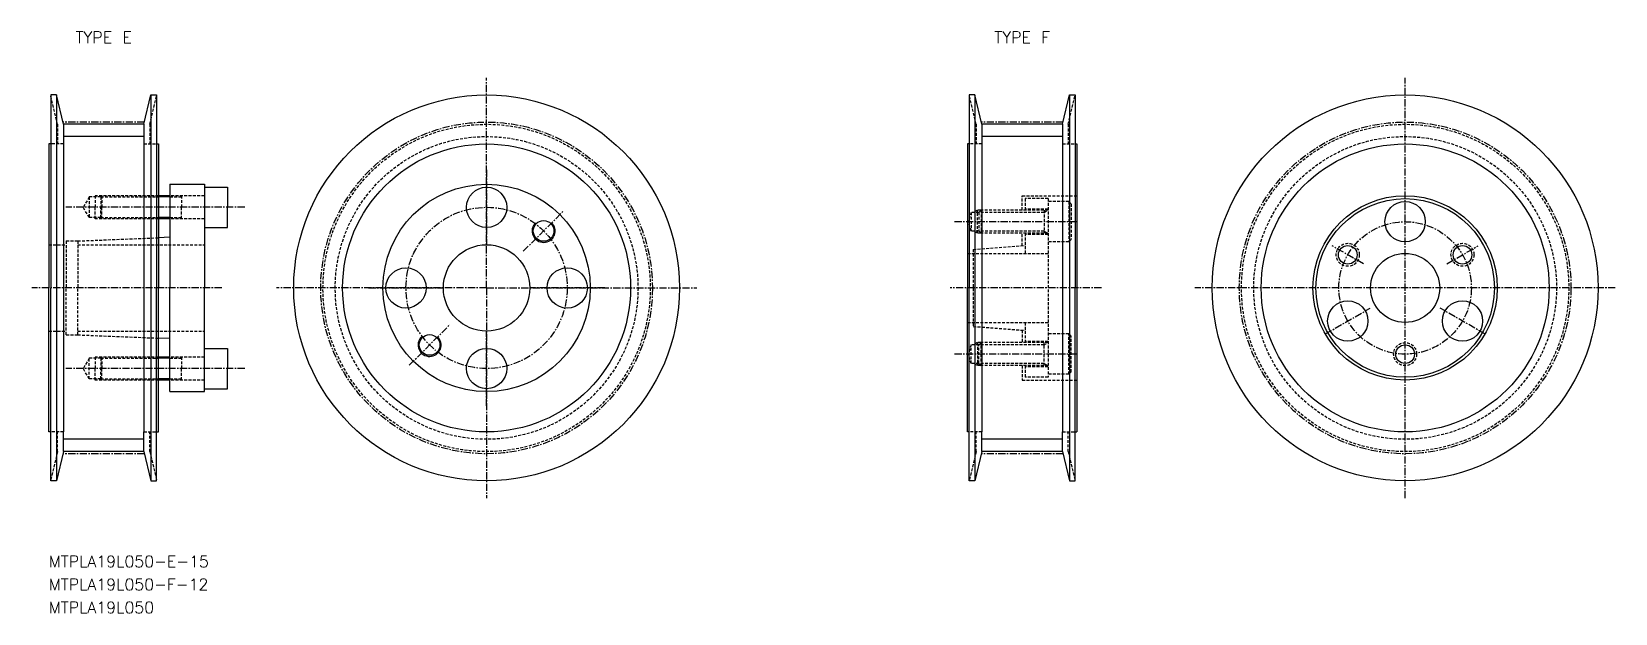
# Model space of a CAD drawing. Extents: x 344 to 619, y 1637 to 1738.
import ezdxf
from ezdxf.enums import TextEntityAlignment as Align

# ---------------------------------------------------------------- set-up
doc = ezdxf.new("R2010")
doc.units = 0
doc.linetypes.add('CENTER', pattern=[2, 1.25, -0.25, 0.25, -0.25])
doc.linetypes.add('DASHED', pattern=[0.75, 0.5, -0.25])
doc.layers.get('0').update_dxf_attribs({"linetype": 'CONTINUOUS'})
doc.layers.add('CENTER', color=1, linetype='CENTER')
doc.styles.add('MISUMI', font='txt.shx')

msp = doc.modelspace()

# ---------------------------------------------------------------- linework, layer by layer
at = {"color": 3, "linetype": 'DASHED'}
for p, q in [((348.8, 1721.8), (347.6, 1726.88)), ((364.8, 1721.8), (366, 1726.88)), ((508.3, 1721.8), (507.1, 1726.88)), ((524.3, 1721.8), (525.5, 1726.88)), ((348.8, 1721.8), (348.8, 1718.38)), ((364.8, 1721.8), (364.8, 1718.38)), ((508.3, 1721.8), (508.3, 1718.38)), ((524.3, 1721.8), (524.3, 1718.38)), ((349.8, 1718.38), (347.6, 1718.38)), ((363.8, 1718.38), (366, 1718.38)), ((509.3, 1718.38), (507.1, 1718.38)), ((523.3, 1718.38), (525.5, 1718.38)), ((354.3, 1709.18), (353.26, 1707.38)), ((356.3, 1709.18), (354.3, 1709.18)), ((354.3, 1709.18), (354.3, 1705.58)), ((356.5, 1709.38), (355.3, 1709.38)), ((355.3, 1709.38), (355.3, 1707.38)), ((356.5, 1709.38), (356.3, 1709.18)), ((356.3, 1709.18), (366.3, 1709.18)), ((356.3, 1709.18), (356.3, 1707.38)), ((366.3, 1709.38), (356.5, 1709.38)), ((356.5, 1709.38), (356.5, 1707.38)), ((374.3, 1709.38), (368.3, 1709.38)), ((368.3, 1709.18), (370.3, 1709.18)), ((370.3, 1709.38), (370.3, 1707.38)), ((516.3, 1709.38), (525.8, 1709.38)), ((516.3, 1706.88), (516.3, 1709.38)), ((520.8, 1708.88), (516.8, 1708.88)), ((516.8, 1708.88), (516.8, 1706.88)), ((520.8, 1708.88), (520.8, 1677.88)), ((524.4, 1708.38), (520.8, 1708.38)), ((524.4, 1708.38), (524.4, 1701.38)), ((524.4, 1708.38), (524.8, 1707.98)), ((524.8, 1707.98), (524.8, 1701.78)), ((354.3, 1705.58), (353.26, 1707.38)), ((356.3, 1705.58), (354.3, 1705.58)), ((355.3, 1705.38), (355.3, 1707.38)), ((356.5, 1705.38), (355.3, 1705.38)), ((356.3, 1705.58), (356.3, 1707.38)), ((356.3, 1705.58), (366.3, 1705.58)), ((356.5, 1705.38), (356.3, 1705.58)), ((356.5, 1705.38), (356.5, 1707.38)), ((366.3, 1705.38), (356.5, 1705.38)), ((368.3, 1705.58), (370.3, 1705.58)), ((374.3, 1705.38), (368.3, 1705.38)), ((370.3, 1705.38), (370.3, 1707.38)), ((507.42, 1706.5), (506.99, 1704.88)), ((507.42, 1706.5), (507.42, 1703.25)), ((508.8, 1706.5), (507.42, 1706.5)), ((508.52, 1706.88), (507.86, 1706.5)), ((508.52, 1702.88), (508.52, 1706.88)), ((509.18, 1706.88), (508.52, 1706.88)), ((508.8, 1706.5), (509.18, 1706.88)), ((520.1, 1706.5), (508.8, 1706.5)), ((508.8, 1706.5), (508.8, 1703.25)), ((520.8, 1706.88), (509.18, 1706.88)), ((509.18, 1706.88), (509.18, 1702.88)), ((520.8, 1707.08), (516.8, 1707.08)), ((520.1, 1706.88), (520.1, 1702.88)), ((520.1, 1706.5), (520.76, 1706.88)), ((507.42, 1703.25), (506.99, 1704.88)), ((508.8, 1703.25), (507.42, 1703.25)), ((508.52, 1702.88), (507.86, 1703.25)), ((509.18, 1702.88), (508.52, 1702.88)), ((520.1, 1703.25), (508.8, 1703.25)), ((509.18, 1702.88), (508.8, 1703.25)), ((520.8, 1702.88), (509.18, 1702.88)), ((516.3, 1700.71), (516.3, 1702.88)), ((516.8, 1702.88), (516.8, 1699.38)), ((520.8, 1702.68), (516.8, 1702.68)), ((520.1, 1703.25), (520.76, 1702.88)), ((347.3, 1700.88), (350.3, 1700.88)), ((350.3, 1701.53), (350.3, 1693.38)), ((350.3, 1701.53), (352.3, 1701.53)), ((352.3, 1701.53), (366.3, 1702.09)), ((352.3, 1701.53), (352.3, 1693.38)), ((352.3, 1700.88), (374.3, 1700.88)), ((507.8, 1700.06), (516.8, 1700.75)), ((507.8, 1700.06), (507.8, 1686.69)), ((524.4, 1701.38), (520.8, 1701.38)), ((524.4, 1701.38), (524.8, 1701.78)), ((506.8, 1699.38), (520.8, 1699.38)), ((350.3, 1685.23), (350.3, 1693.38)), ((352.3, 1685.23), (352.3, 1693.38)), ((347.3, 1685.88), (350.3, 1685.88)), ((352.3, 1685.88), (374.3, 1685.88)), ((506.8, 1687.38), (520.8, 1687.38)), ((507.8, 1686.69), (516.8, 1686)), ((516.3, 1686.04), (516.3, 1683.88)), ((516.8, 1687.38), (516.8, 1683.88)), ((350.3, 1685.23), (352.3, 1685.23)), ((352.3, 1685.23), (366.3, 1684.66)), ((507.42, 1683.5), (506.99, 1681.88)), ((507.42, 1680.25), (507.42, 1683.5)), ((508.8, 1683.5), (507.42, 1683.5)), ((508.52, 1683.88), (507.86, 1683.5)), ((508.52, 1683.88), (508.52, 1679.88)), ((509.18, 1683.88), (508.52, 1683.88)), ((509.18, 1683.88), (508.8, 1683.5)), ((520.1, 1683.5), (508.8, 1683.5)), ((508.8, 1680.25), (508.8, 1683.5)), ((520.8, 1683.88), (509.18, 1683.88)), ((509.18, 1679.88), (509.18, 1683.88)), ((520.8, 1684.08), (516.8, 1684.08)), ((520.1, 1679.88), (520.1, 1683.88)), ((520.1, 1683.5), (520.76, 1683.88)), ((524.4, 1685.38), (520.8, 1685.38)), ((524.4, 1678.38), (524.4, 1685.38)), ((524.4, 1685.38), (524.8, 1684.98)), ((524.8, 1678.78), (524.8, 1684.98)), ((354.3, 1681.18), (353.26, 1679.38)), ((356.3, 1681.18), (354.3, 1681.18)), ((354.3, 1677.58), (354.3, 1681.18)), ((356.5, 1681.38), (355.3, 1681.38)), ((355.3, 1681.38), (355.3, 1679.38)), ((356.5, 1681.38), (356.3, 1681.18)), ((356.3, 1681.18), (366.3, 1681.18)), ((356.3, 1681.18), (356.3, 1679.38)), ((366.3, 1681.38), (356.5, 1681.38)), ((356.5, 1681.38), (356.5, 1679.38)), ((374.3, 1681.38), (368.3, 1681.38)), ((368.3, 1681.18), (370.3, 1681.18)), ((370.3, 1681.38), (370.3, 1679.38)), ((507.42, 1680.25), (506.99, 1681.88)), ((508.8, 1680.25), (507.42, 1680.25)), ((508.52, 1679.88), (507.86, 1680.25)), ((520.1, 1680.25), (508.8, 1680.25)), ((508.8, 1680.25), (509.18, 1679.88)), ((520.1, 1680.25), (520.76, 1679.88)), ((354.3, 1677.58), (353.26, 1679.38)), ((356.3, 1677.58), (354.3, 1677.58)), ((355.3, 1677.38), (355.3, 1679.38)), ((356.3, 1677.58), (356.3, 1679.38)), ((356.3, 1677.58), (366.3, 1677.58)), ((356.5, 1677.38), (356.3, 1677.58)), ((356.5, 1677.38), (356.5, 1679.38)), ((368.3, 1677.58), (370.3, 1677.58)), ((370.3, 1677.38), (370.3, 1679.38)), ((509.18, 1679.88), (508.52, 1679.88)), ((520.8, 1679.88), (509.18, 1679.88)), ((516.3, 1679.88), (516.3, 1677.38)), ((516.8, 1679.88), (516.8, 1677.88)), ((520.8, 1679.68), (516.8, 1679.68)), ((520.8, 1677.88), (516.8, 1677.88)), ((524.4, 1678.38), (520.8, 1678.38)), ((524.4, 1678.38), (524.8, 1678.78)), ((356.5, 1677.38), (355.3, 1677.38)), ((366.3, 1677.38), (356.5, 1677.38)), ((374.3, 1677.38), (368.3, 1677.38)), ((516.3, 1677.38), (525.8, 1677.38)), ((349.8, 1668.38), (347.6, 1668.38)), ((348.8, 1664.96), (348.8, 1668.38)), ((363.8, 1668.38), (366, 1668.38)), ((364.8, 1664.96), (364.8, 1668.38)), ((509.3, 1668.38), (507.1, 1668.38)), ((508.3, 1664.96), (508.3, 1668.38)), ((523.3, 1668.38), (525.5, 1668.38)), ((524.3, 1664.96), (524.3, 1668.38)), ((348.8, 1664.96), (347.6, 1659.88)), ((364.8, 1664.96), (366, 1659.88)), ((508.3, 1664.96), (507.1, 1659.88)), ((524.3, 1664.96), (525.5, 1659.88))]:
    msp.add_line(p, q, dxfattribs=at)
at = {"color": 7, "linetype": 'CONTINUOUS'}
for p, q in [((347.6, 1726.88), (347.6, 1718.38)), ((348.6, 1726.88), (347.6, 1726.88)), ((348.6, 1726.88), (348.6, 1659.88)), ((349.8, 1721.8), (348.6, 1726.88)), ((363.8, 1721.8), (365, 1726.88)), ((365, 1726.88), (365, 1659.88)), ((365, 1726.88), (366, 1726.88)), ((366, 1726.88), (366, 1718.38)), ((507.1, 1726.88), (507.1, 1718.38)), ((508.1, 1726.88), (507.1, 1726.88)), ((508.1, 1726.88), (508.1, 1659.88)), ((509.3, 1721.8), (508.1, 1726.88)), ((523.3, 1721.8), (524.5, 1726.88)), ((524.5, 1726.88), (524.5, 1659.88)), ((524.5, 1726.88), (525.5, 1726.88)), ((525.5, 1726.88), (525.5, 1718.38)), ((349.8, 1721.8), (349.8, 1718.38)), ((363.8, 1721.8), (349.8, 1721.8)), ((363.8, 1721.8), (363.8, 1718.38)), ((523.3, 1721.8), (509.3, 1721.8)), ((509.3, 1721.8), (509.3, 1718.38)), ((523.3, 1721.8), (523.3, 1718.38)), ((347.3, 1718.38), (347.3, 1693.38)), ((347.6, 1718.38), (347.3, 1718.38)), ((347.6, 1718.38), (347.6, 1693.38)), ((349.8, 1718.38), (349.8, 1668.38)), ((363.8, 1718.38), (363.8, 1668.38)), ((366, 1718.38), (366, 1693.38)), ((366, 1718.38), (366.3, 1718.38)), ((366.3, 1718.38), (366.3, 1709.38)), ((506.8, 1718.38), (506.8, 1693.38)), ((507.1, 1718.38), (506.8, 1718.38)), ((507.1, 1718.38), (507.1, 1693.38)), ((509.3, 1718.38), (509.3, 1668.38)), ((523.3, 1718.38), (523.3, 1668.38)), ((525.5, 1718.38), (525.5, 1693.38)), ((525.5, 1718.38), (525.8, 1718.38)), ((525.8, 1718.38), (525.8, 1668.38)), ((368.3, 1711.38), (368.3, 1709.38)), ((368.3, 1711.38), (374.3, 1711.38)), ((374.3, 1711.38), (374.3, 1710.88)), ((374.3, 1710.88), (378.3, 1710.88)), ((374.3, 1710.88), (374.3, 1703.88)), ((378.3, 1710.88), (378.3, 1707.38)), ((368.3, 1709.38), (366.3, 1709.38)), ((366.3, 1709.38), (366.3, 1705.38)), ((368.3, 1709.38), (368.3, 1705.38)), ((368.3, 1705.38), (366.3, 1705.38)), ((366.3, 1705.38), (366.3, 1702.09)), ((368.3, 1705.38), (368.3, 1702.18)), ((378.3, 1703.88), (378.3, 1707.38)), ((374.3, 1703.88), (378.3, 1703.88)), ((374.3, 1703.88), (374.3, 1693.38)), ((368.3, 1702.18), (366.3, 1702.09)), ((366.3, 1702.09), (366.3, 1693.38)), ((368.3, 1702.18), (368.3, 1693.38)), ((347.3, 1668.38), (347.3, 1693.38)), ((347.6, 1668.38), (347.6, 1693.38)), ((366, 1668.38), (366, 1693.38)), ((366.3, 1684.66), (366.3, 1693.38)), ((368.3, 1684.58), (368.3, 1693.38)), ((374.3, 1682.88), (374.3, 1693.38)), ((506.8, 1668.38), (506.8, 1693.38)), ((507.1, 1668.38), (507.1, 1693.38)), ((525.5, 1668.38), (525.5, 1693.38)), ((368.3, 1684.58), (366.3, 1684.66)), ((366.3, 1681.38), (366.3, 1684.66)), ((368.3, 1681.38), (368.3, 1684.58)), ((368.3, 1681.38), (366.3, 1681.38)), ((366.3, 1677.38), (366.3, 1681.38)), ((368.3, 1677.38), (368.3, 1681.38)), ((374.3, 1682.88), (378.3, 1682.88)), ((374.3, 1675.88), (374.3, 1682.88)), ((378.3, 1682.88), (378.3, 1679.38)), ((378.3, 1675.88), (378.3, 1679.38)), ((366.3, 1668.38), (366.3, 1677.38)), ((368.3, 1677.38), (366.3, 1677.38)), ((368.3, 1675.38), (368.3, 1677.38)), ((368.3, 1675.38), (374.3, 1675.38)), ((374.3, 1675.88), (378.3, 1675.88)), ((374.3, 1675.38), (374.3, 1675.88)), ((347.6, 1668.38), (347.3, 1668.38)), ((347.6, 1659.88), (347.6, 1668.38)), ((349.8, 1664.96), (349.8, 1668.38)), ((363.8, 1664.96), (363.8, 1668.38)), ((366, 1659.88), (366, 1668.38)), ((366, 1668.38), (366.3, 1668.38)), ((507.1, 1668.38), (506.8, 1668.38)), ((507.1, 1659.88), (507.1, 1668.38)), ((509.3, 1664.96), (509.3, 1668.38)), ((523.3, 1664.96), (523.3, 1668.38)), ((525.5, 1659.88), (525.5, 1668.38)), ((525.5, 1668.38), (525.8, 1668.38)), ((349.8, 1664.96), (348.6, 1659.88)), ((363.8, 1664.96), (349.8, 1664.96)), ((363.8, 1664.96), (365, 1659.88)), ((509.3, 1664.96), (508.1, 1659.88)), ((523.3, 1664.96), (509.3, 1664.96)), ((523.3, 1664.96), (524.5, 1659.88)), ((348.6, 1659.88), (347.6, 1659.88)), ((365, 1659.88), (366, 1659.88)), ((508.1, 1659.88), (507.1, 1659.88)), ((524.5, 1659.88), (525.5, 1659.88))]:
    msp.add_line(p, q, dxfattribs=at)
at = {"color": 3, "linetype": 'CONTINUOUS'}
for p, q in [((363.8, 1719.67), (349.8, 1719.67)), ((523.3, 1719.67), (509.3, 1719.67)), ((363.8, 1667.09), (349.8, 1667.09)), ((523.3, 1667.09), (509.3, 1667.09))]:
    msp.add_line(p, q, dxfattribs=at)
at = {"color": 3}
for p, q in [((368.3, 1709.18), (366.3, 1709.18)), ((368.3, 1705.58), (366.3, 1705.58)), ((368.3, 1681.18), (366.3, 1681.18)), ((368.3, 1677.58), (366.3, 1677.58))]:
    msp.add_line(p, q, dxfattribs=at)
at = {"color": 7, "linetype": 'CONTINUOUS'}
for centre, radius in [((423.3, 1693.38), 33.5), ((582.8, 1693.38), 33.5), ((423.3, 1693.38), 25), ((582.8, 1693.38), 25), ((423.3, 1693.38), 18), ((423.3, 1693.38), 18), ((423.3, 1707.38), 3.5), ((582.8, 1693.38), 16), ((582.8, 1693.38), 15.5), ((582.8, 1704.88), 3.5), ((433.2, 1703.28), 1.8), ((423.3, 1693.38), 7.5), ((572.84, 1699.13), 1.62), ((592.76, 1699.13), 1.62), ((409.3, 1693.38), 3.5), ((437.3, 1693.38), 3.5), ((582.8, 1693.38), 6), ((572.84, 1687.63), 3.5), ((592.76, 1687.63), 3.5), ((413.4, 1683.48), 1.8), ((582.8, 1681.88), 1.62), ((423.3, 1679.38), 3.5)]:
    msp.add_circle(centre, radius, dxfattribs=at)
at = {"color": 3, "linetype": 'DASHED'}
for centre, radius in [((423.3, 1693.38), 28.42), ((582.8, 1693.38), 28.42), ((423.3, 1693.38), 26.29), ((582.8, 1693.38), 26.29), ((572.84, 1699.13), 2), ((592.76, 1699.13), 2), ((582.8, 1681.88), 2)]:
    msp.add_circle(centre, radius, dxfattribs=at)
at = {"color": 3}
for centre in [(433.2, 1703.28), (413.4, 1683.48)]:
    msp.add_arc(centre, 2, 135, 47, dxfattribs=at)
at = {"layer": 'CENTER', "color": 1, "linetype": 'CENTER'}
for p, q in [((423.3, 1693.38), (423.3, 1729.88)), ((582.8, 1656.88), (582.8, 1729.88)), ((363.89, 1722.18), (349.71, 1722.18)), ((523.39, 1722.18), (509.21, 1722.18)), ((423.3, 1713.88), (423.3, 1700.88)), ((381.3, 1707.38), (350.26, 1707.38)), ((429.66, 1699.74), (436.73, 1706.81)), ((525.8, 1704.88), (504.51, 1704.88)), ((575.55, 1697.56), (570.13, 1700.69)), ((590.05, 1697.56), (595.47, 1700.69)), ((377.3, 1693.38), (344.3, 1693.38)), ((423.3, 1693.38), (386.8, 1693.38)), ((402.8, 1693.38), (415.8, 1693.38)), ((423.3, 1693.38), (459.8, 1693.38)), ((423.3, 1693.38), (423.3, 1656.88)), ((443.8, 1693.38), (430.8, 1693.38)), ((530.07, 1693.38), (503.8, 1693.38)), ((619.3, 1693.38), (546.3, 1693.38)), ((568.94, 1685.38), (576.74, 1689.88)), ((596.66, 1685.38), (588.86, 1689.88)), ((409.86, 1679.94), (416.94, 1687.01)), ((423.3, 1672.88), (423.3, 1685.88)), ((525.8, 1681.88), (504.51, 1681.88)), ((381.3, 1679.38), (350.26, 1679.38)), ((363.89, 1664.57), (349.71, 1664.57)), ((523.39, 1664.57), (509.21, 1664.57))]:
    msp.add_line(p, q, dxfattribs=at)
for centre, radius in [((423.3, 1693.38), 28.8), ((582.8, 1693.38), 28.8), ((423.3, 1693.38), 14), ((582.8, 1693.38), 11.5)]:
    msp.add_circle(centre, radius, dxfattribs=at)

# ---------------------------------------------------------------- texts
at = {"color": 7, "linetype": 'CONTINUOUS', "style": 'MISUMI'}
for s, p in [('TYPE E', (356.8, 1736.88)), ('TYPE F', (516.3, 1736.88))]:
    msp.add_text(s, height=2, dxfattribs=at).set_placement(p, align=Align.MIDDLE_CENTER)
for s, p in [('MTPLA19L050-E-15', (347.3, 1644.88)), ('MTPLA19L050-F-12', (347.3, 1640.88)), ('MTPLA19L050', (347.3, 1636.88))]:
    msp.add_text(s, height=2, dxfattribs=at).set_placement(p)

doc.saveas('drawing.dxf')
